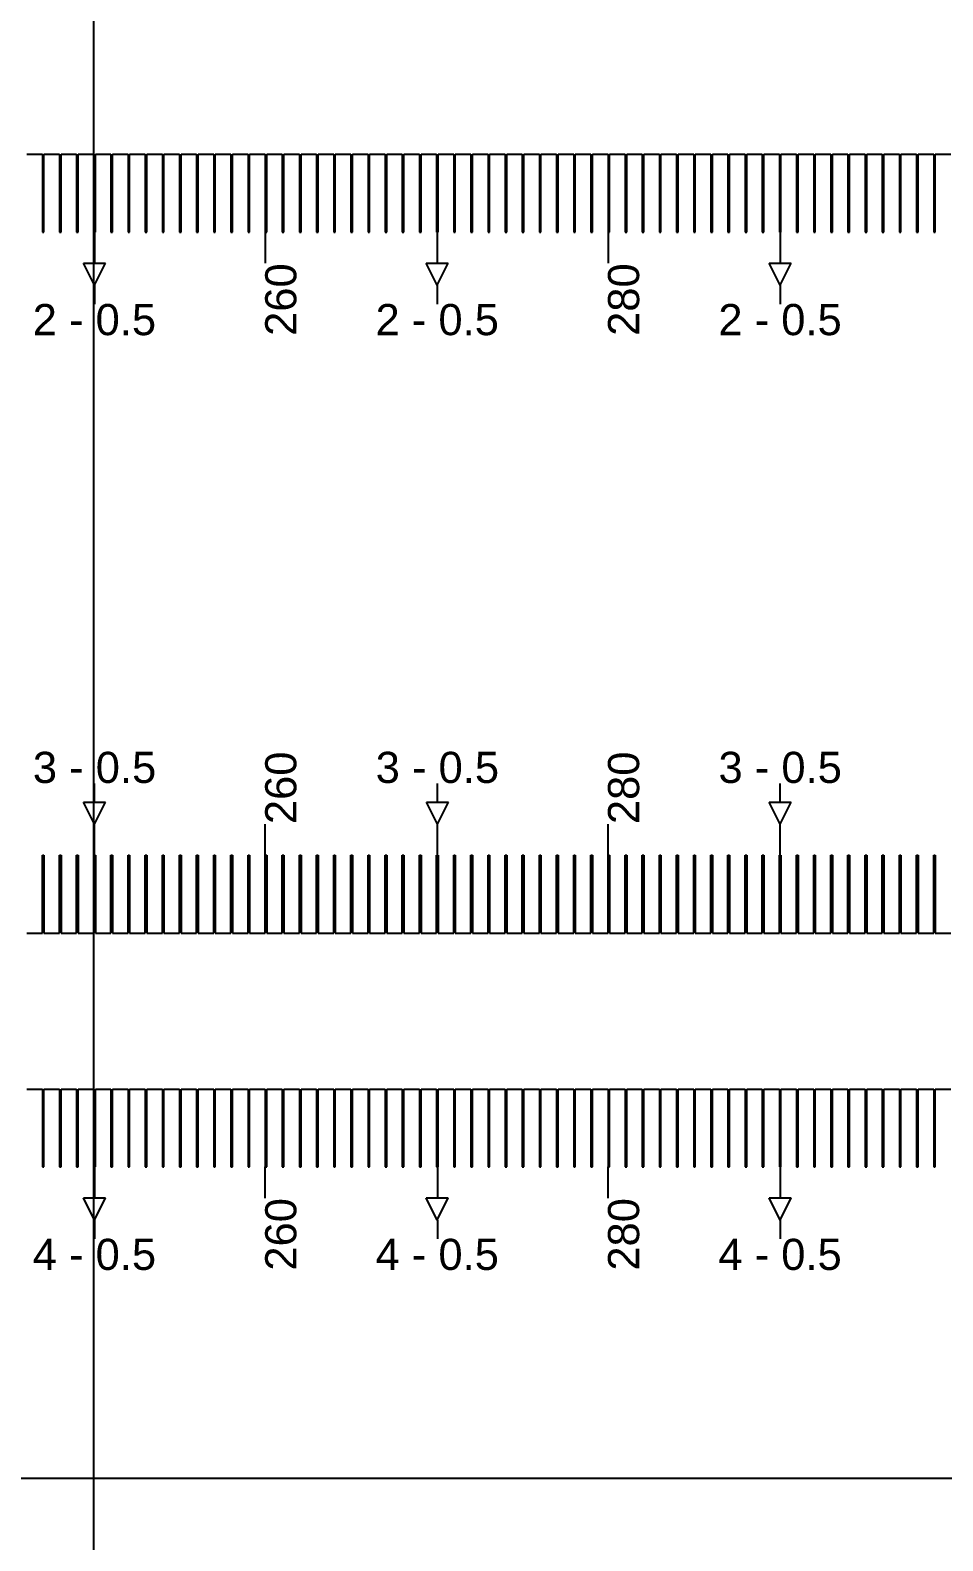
# Model space of a CAD drawing. Extents: x -119394 to 128420, y 74496 to 185496.
# Drawn here: x 42334.9 to 42627.7, y 112775.9 to 113260.7 of the extents above; entities that cross this region are included whole.
import ezdxf

# ---------------------------------------------------------------- set-up
doc = ezdxf.new("R2010")
doc.units = 13
doc.layers.add('CL - Label-1', color=120, linetype='Continuous')
doc.layers.add('CL - Label-2', color=132, linetype='Continuous')
doc.layers.add('CL - Sub-Micro', color=7, linetype='Continuous', true_color=0x47d1ff)
doc.styles.get("Standard").update_dxf_attribs({"font": 'arial.ttf'})

msp = doc.modelspace()

# ---------------------------------------------------------------- linework, layer by layer
for p, q in [((42355.29, 111795.86), (42355.29, 113795.86)), ((42355.49, 113195.86), (42355.49, 113185.86)), ((42410.29, 113195.86), (42410.29, 113185.86)), ((42465.49, 113195.86), (42465.49, 113185.86)), ((42520.29, 113195.86), (42520.29, 113185.86)), ((42575.49, 113195.86), (42575.49, 113185.86)), ((42355.49, 113178.79), (42355.49, 113172.79)), ((42465.49, 113178.79), (42465.49, 113172.79)), ((42575.49, 113178.79), (42575.49, 113172.79)), ((42355.54, 113012.94), (42355.54, 113018.94)), ((42465.54, 113012.94), (42465.54, 113018.94)), ((42575.54, 113012.94), (42575.54, 113018.94)), ((42355.54, 112995.86), (42355.54, 113005.86)), ((42410.29, 112995.86), (42410.29, 113005.86)), ((42465.54, 112995.86), (42465.54, 113005.86)), ((42520.29, 112995.86), (42520.29, 113005.86)), ((42575.54, 112995.86), (42575.54, 113005.86)), ((42355.54, 112895.86), (42355.54, 112885.86)), ((42410.29, 112885.86), (42410.29, 112895.86)), ((42465.54, 112895.86), (42465.54, 112885.86)), ((42520.29, 112885.86), (42520.29, 112895.86)), ((42575.54, 112895.86), (42575.54, 112885.86)), ((42355.54, 112878.79), (42355.54, 112872.79)), ((42465.54, 112878.79), (42465.54, 112872.79)), ((42575.54, 112878.79), (42575.54, 112872.79)), ((46680.29, 112795.86), (38030.29, 112795.86))]:
    msp.add_line(p, q)
at = {"layer": 'CL - Label-2'}
for p, q in [((42355.49, 113178.79), (42351.95, 113185.89)), ((42351.95, 113185.89), (42359.02, 113185.89)), ((42355.49, 113178.79), (42359.02, 113185.89)), ((42465.49, 113178.79), (42461.95, 113185.89)), ((42461.95, 113185.89), (42469.02, 113185.89)), ((42465.49, 113178.79), (42469.02, 113185.89)), ((42575.49, 113178.79), (42571.95, 113185.89)), ((42571.95, 113185.89), (42579.02, 113185.89)), ((42575.49, 113178.79), (42579.02, 113185.89)), ((42355.54, 113005.86), (42352, 113012.96)), ((42352, 113012.96), (42359.07, 113012.96)), ((42355.54, 113005.86), (42359.07, 113012.96)), ((42465.54, 113005.86), (42462, 113012.96)), ((42462, 113012.96), (42469.07, 113012.96)), ((42465.54, 113005.86), (42469.07, 113012.96)), ((42575.54, 113005.86), (42572, 113012.96)), ((42572, 113012.96), (42579.07, 113012.96)), ((42575.54, 113005.86), (42579.07, 113012.96)), ((42355.49, 112878.79), (42351.95, 112885.89)), ((42351.95, 112885.89), (42359.02, 112885.89)), ((42355.49, 112878.79), (42359.02, 112885.89)), ((42465.49, 112878.79), (42461.95, 112885.89)), ((42461.95, 112885.89), (42469.02, 112885.89)), ((42465.49, 112878.79), (42469.02, 112885.89)), ((42575.49, 112878.79), (42571.95, 112885.89)), ((42571.95, 112885.89), (42579.02, 112885.89)), ((42575.49, 112878.79), (42579.02, 112885.89))]:
    msp.add_line(p, q, dxfattribs=at)
at = {"layer": 'CL - Sub-Micro'}
for p, q in [((42333.79, 113220.86), (42338.79, 113220.86)), ((42338.79, 113220.86), (42338.79, 113195.86)), ((42339.29, 113195.86), (42339.29, 113220.86)), ((42339.29, 113220.86), (42344.29, 113220.86)), ((42344.29, 113220.86), (42344.29, 113195.86)), ((42344.79, 113195.86), (42344.79, 113220.86)), ((42344.79, 113220.86), (42349.79, 113220.86)), ((42349.79, 113220.86), (42349.79, 113195.86)), ((42350.29, 113195.86), (42350.29, 113220.86)), ((42350.29, 113220.86), (42355.29, 113220.86)), ((42355.29, 113220.86), (42355.29, 113195.86)), ((42355.79, 113195.86), (42355.79, 113220.86)), ((42355.79, 113220.86), (42360.79, 113220.86)), ((42360.79, 113220.86), (42360.79, 113195.86)), ((42361.29, 113195.86), (42361.29, 113220.86)), ((42361.29, 113220.86), (42366.29, 113220.86)), ((42366.29, 113220.86), (42366.29, 113195.86)), ((42366.79, 113195.86), (42366.79, 113220.86)), ((42366.79, 113220.86), (42371.79, 113220.86)), ((42371.79, 113220.86), (42371.79, 113195.86)), ((42372.29, 113195.86), (42372.29, 113220.86)), ((42372.29, 113220.86), (42377.29, 113220.86)), ((42377.29, 113220.86), (42377.29, 113195.86)), ((42377.79, 113195.86), (42377.79, 113220.86)), ((42377.79, 113220.86), (42382.79, 113220.86)), ((42382.79, 113220.86), (42382.79, 113195.86)), ((42383.29, 113195.86), (42383.29, 113220.86)), ((42383.29, 113220.86), (42388.29, 113220.86)), ((42388.29, 113220.86), (42388.29, 113195.86)), ((42388.79, 113195.86), (42388.79, 113220.86)), ((42388.79, 113220.86), (42393.79, 113220.86)), ((42393.79, 113220.86), (42393.79, 113195.86)), ((42394.29, 113195.86), (42394.29, 113220.86)), ((42394.29, 113220.86), (42399.29, 113220.86)), ((42399.29, 113220.86), (42399.29, 113195.86)), ((42399.79, 113195.86), (42399.79, 113220.86)), ((42399.79, 113220.86), (42404.79, 113220.86)), ((42404.79, 113220.86), (42404.79, 113195.86)), ((42405.29, 113195.86), (42405.29, 113220.86)), ((42405.29, 113220.86), (42410.29, 113220.86)), ((42410.29, 113220.86), (42410.29, 113195.86)), ((42410.79, 113195.86), (42410.79, 113220.86)), ((42410.79, 113220.86), (42415.79, 113220.86)), ((42415.79, 113220.86), (42415.79, 113195.86)), ((42416.29, 113195.86), (42416.29, 113220.86)), ((42416.29, 113220.86), (42421.29, 113220.86)), ((42421.29, 113220.86), (42421.29, 113195.86)), ((42421.79, 113195.86), (42421.79, 113220.86)), ((42421.79, 113220.86), (42426.79, 113220.86)), ((42426.79, 113220.86), (42426.79, 113195.86)), ((42427.29, 113195.86), (42427.29, 113220.86)), ((42427.29, 113220.86), (42432.29, 113220.86)), ((42432.29, 113220.86), (42432.29, 113195.86)), ((42432.79, 113195.86), (42432.79, 113220.86)), ((42432.79, 113220.86), (42437.79, 113220.86)), ((42437.79, 113220.86), (42437.79, 113195.86)), ((42438.29, 113195.86), (42438.29, 113220.86)), ((42438.29, 113220.86), (42443.29, 113220.86)), ((42443.29, 113220.86), (42443.29, 113195.86)), ((42443.79, 113195.86), (42443.79, 113220.86)), ((42443.79, 113220.86), (42448.79, 113220.86)), ((42448.79, 113220.86), (42448.79, 113195.86)), ((42449.29, 113195.86), (42449.29, 113220.86)), ((42449.29, 113220.86), (42454.29, 113220.86)), ((42454.29, 113220.86), (42454.29, 113195.86)), ((42454.79, 113195.86), (42454.79, 113220.86)), ((42454.79, 113220.86), (42459.79, 113220.86)), ((42459.79, 113220.86), (42459.79, 113195.86)), ((42460.29, 113195.86), (42460.29, 113220.86)), ((42460.29, 113220.86), (42465.29, 113220.86)), ((42465.29, 113220.86), (42465.29, 113195.86)), ((42465.79, 113195.86), (42465.79, 113220.86)), ((42465.79, 113220.86), (42470.79, 113220.86)), ((42470.79, 113220.86), (42470.79, 113195.86)), ((42471.29, 113195.86), (42471.29, 113220.86)), ((42471.29, 113220.86), (42476.29, 113220.86)), ((42476.29, 113220.86), (42476.29, 113195.86)), ((42476.79, 113195.86), (42476.79, 113220.86)), ((42476.79, 113220.86), (42481.79, 113220.86)), ((42481.79, 113220.86), (42481.79, 113195.86)), ((42482.29, 113195.86), (42482.29, 113220.86)), ((42482.29, 113220.86), (42487.29, 113220.86)), ((42487.29, 113220.86), (42487.29, 113195.86)), ((42487.79, 113195.86), (42487.79, 113220.86)), ((42487.79, 113220.86), (42492.79, 113220.86)), ((42492.79, 113220.86), (42492.79, 113195.86)), ((42493.29, 113195.86), (42493.29, 113220.86)), ((42493.29, 113220.86), (42498.29, 113220.86)), ((42498.29, 113220.86), (42498.29, 113195.86)), ((42498.79, 113195.86), (42498.79, 113220.86)), ((42498.79, 113220.86), (42503.79, 113220.86)), ((42503.79, 113220.86), (42503.79, 113195.86)), ((42504.29, 113195.86), (42504.29, 113220.86)), ((42504.29, 113220.86), (42509.29, 113220.86)), ((42509.29, 113220.86), (42509.29, 113195.86)), ((42509.79, 113195.86), (42509.79, 113220.86)), ((42509.79, 113220.86), (42514.79, 113220.86)), ((42514.79, 113220.86), (42514.79, 113195.86)), ((42515.29, 113195.86), (42515.29, 113220.86)), ((42515.29, 113220.86), (42520.29, 113220.86)), ((42520.29, 113220.86), (42520.29, 113195.86)), ((42520.79, 113195.86), (42520.79, 113220.86)), ((42520.79, 113220.86), (42525.79, 113220.86)), ((42525.79, 113220.86), (42525.79, 113195.86)), ((42526.29, 113195.86), (42526.29, 113220.86)), ((42526.29, 113220.86), (42531.29, 113220.86)), ((42531.29, 113220.86), (42531.29, 113195.86)), ((42531.79, 113195.86), (42531.79, 113220.86)), ((42531.79, 113220.86), (42536.79, 113220.86)), ((42536.79, 113220.86), (42536.79, 113195.86)), ((42537.29, 113195.86), (42537.29, 113220.86)), ((42537.29, 113220.86), (42542.29, 113220.86)), ((42542.29, 113220.86), (42542.29, 113195.86)), ((42542.79, 113195.86), (42542.79, 113220.86)), ((42542.79, 113220.86), (42547.79, 113220.86)), ((42547.79, 113220.86), (42547.79, 113195.86)), ((42548.29, 113195.86), (42548.29, 113220.86)), ((42548.29, 113220.86), (42553.29, 113220.86)), ((42553.29, 113220.86), (42553.29, 113195.86)), ((42553.79, 113195.86), (42553.79, 113220.86)), ((42553.79, 113220.86), (42558.79, 113220.86)), ((42558.79, 113220.86), (42558.79, 113195.86)), ((42559.29, 113195.86), (42559.29, 113220.86)), ((42559.29, 113220.86), (42564.29, 113220.86)), ((42564.29, 113220.86), (42564.29, 113195.86)), ((42564.79, 113195.86), (42564.79, 113220.86)), ((42564.79, 113220.86), (42569.79, 113220.86)), ((42569.79, 113220.86), (42569.79, 113195.86)), ((42570.29, 113195.86), (42570.29, 113220.86)), ((42570.29, 113220.86), (42575.29, 113220.86)), ((42575.29, 113220.86), (42575.29, 113195.86)), ((42575.79, 113195.86), (42575.79, 113220.86)), ((42575.79, 113220.86), (42580.79, 113220.86)), ((42580.79, 113220.86), (42580.79, 113195.86)), ((42581.29, 113195.86), (42581.29, 113220.86)), ((42581.29, 113220.86), (42586.29, 113220.86)), ((42586.29, 113220.86), (42586.29, 113195.86)), ((42586.79, 113195.86), (42586.79, 113220.86)), ((42586.79, 113220.86), (42591.79, 113220.86)), ((42591.79, 113220.86), (42591.79, 113195.86)), ((42592.29, 113195.86), (42592.29, 113220.86)), ((42592.29, 113220.86), (42597.29, 113220.86)), ((42597.29, 113220.86), (42597.29, 113195.86)), ((42597.79, 113195.86), (42597.79, 113220.86)), ((42597.79, 113220.86), (42602.79, 113220.86)), ((42602.79, 113220.86), (42602.79, 113195.86)), ((42603.29, 113195.86), (42603.29, 113220.86)), ((42603.29, 113220.86), (42608.29, 113220.86)), ((42608.29, 113220.86), (42608.29, 113195.86)), ((42608.79, 113195.86), (42608.79, 113220.86)), ((42608.79, 113220.86), (42613.79, 113220.86)), ((42613.79, 113220.86), (42613.79, 113195.86)), ((42614.29, 113195.86), (42614.29, 113220.86)), ((42614.29, 113220.86), (42619.29, 113220.86)), ((42619.29, 113220.86), (42619.29, 113195.86)), ((42619.79, 113195.86), (42619.79, 113220.86)), ((42619.79, 113220.86), (42624.79, 113220.86)), ((42624.79, 113220.86), (42624.79, 113195.86)), ((42625.29, 113195.86), (42625.29, 113220.86)), ((42625.29, 113220.86), (42630.29, 113220.86)), ((42338.79, 113195.86), (42339.29, 113195.86)), ((42344.29, 113195.86), (42344.79, 113195.86)), ((42349.79, 113195.86), (42350.29, 113195.86)), ((42355.29, 113195.86), (42355.79, 113195.86)), ((42360.79, 113195.86), (42361.29, 113195.86)), ((42366.29, 113195.86), (42366.79, 113195.86)), ((42371.79, 113195.86), (42372.29, 113195.86)), ((42377.29, 113195.86), (42377.79, 113195.86)), ((42382.79, 113195.86), (42383.29, 113195.86)), ((42388.29, 113195.86), (42388.79, 113195.86)), ((42393.79, 113195.86), (42394.29, 113195.86)), ((42399.29, 113195.86), (42399.79, 113195.86)), ((42404.79, 113195.86), (42405.29, 113195.86)), ((42410.29, 113195.86), (42410.79, 113195.86)), ((42415.79, 113195.86), (42416.29, 113195.86)), ((42421.29, 113195.86), (42421.79, 113195.86)), ((42426.79, 113195.86), (42427.29, 113195.86)), ((42432.29, 113195.86), (42432.79, 113195.86)), ((42437.79, 113195.86), (42438.29, 113195.86)), ((42443.29, 113195.86), (42443.79, 113195.86)), ((42448.79, 113195.86), (42449.29, 113195.86)), ((42454.29, 113195.86), (42454.79, 113195.86)), ((42459.79, 113195.86), (42460.29, 113195.86)), ((42465.29, 113195.86), (42465.79, 113195.86)), ((42470.79, 113195.86), (42471.29, 113195.86)), ((42476.29, 113195.86), (42476.79, 113195.86)), ((42481.79, 113195.86), (42482.29, 113195.86)), ((42487.29, 113195.86), (42487.79, 113195.86)), ((42492.79, 113195.86), (42493.29, 113195.86)), ((42498.29, 113195.86), (42498.79, 113195.86)), ((42503.79, 113195.86), (42504.29, 113195.86)), ((42509.29, 113195.86), (42509.79, 113195.86)), ((42514.79, 113195.86), (42515.29, 113195.86)), ((42520.29, 113195.86), (42520.79, 113195.86)), ((42525.79, 113195.86), (42526.29, 113195.86)), ((42531.29, 113195.86), (42531.79, 113195.86)), ((42536.79, 113195.86), (42537.29, 113195.86)), ((42542.29, 113195.86), (42542.79, 113195.86)), ((42547.79, 113195.86), (42548.29, 113195.86)), ((42553.29, 113195.86), (42553.79, 113195.86)), ((42558.79, 113195.86), (42559.29, 113195.86)), ((42564.29, 113195.86), (42564.79, 113195.86)), ((42569.79, 113195.86), (42570.29, 113195.86)), ((42575.29, 113195.86), (42575.79, 113195.86)), ((42580.79, 113195.86), (42581.29, 113195.86)), ((42586.29, 113195.86), (42586.79, 113195.86)), ((42591.79, 113195.86), (42592.29, 113195.86)), ((42597.29, 113195.86), (42597.79, 113195.86)), ((42602.79, 113195.86), (42603.29, 113195.86)), ((42608.29, 113195.86), (42608.79, 113195.86)), ((42613.79, 113195.86), (42614.29, 113195.86)), ((42619.29, 113195.86), (42619.79, 113195.86)), ((42624.79, 113195.86), (42625.29, 113195.86)), ((42338.79, 112970.86), (42338.79, 112995.86)), ((42338.79, 112995.86), (42339.29, 112995.86)), ((42339.29, 112995.86), (42339.29, 112970.86)), ((42344.29, 112970.86), (42344.29, 112995.86)), ((42344.29, 112995.86), (42344.79, 112995.86)), ((42344.79, 112995.86), (42344.79, 112970.86)), ((42349.79, 112970.86), (42349.79, 112995.86)), ((42349.79, 112995.86), (42350.29, 112995.86)), ((42350.29, 112995.86), (42350.29, 112970.86)), ((42355.29, 112970.86), (42355.29, 112995.86)), ((42355.29, 112995.86), (42355.79, 112995.86)), ((42355.79, 112995.86), (42355.79, 112970.86)), ((42360.79, 112970.86), (42360.79, 112995.86)), ((42360.79, 112995.86), (42361.29, 112995.86)), ((42361.29, 112995.86), (42361.29, 112970.86)), ((42366.29, 112970.86), (42366.29, 112995.86)), ((42366.29, 112995.86), (42366.79, 112995.86)), ((42366.79, 112995.86), (42366.79, 112970.86)), ((42371.79, 112970.86), (42371.79, 112995.86)), ((42371.79, 112995.86), (42372.29, 112995.86)), ((42372.29, 112995.86), (42372.29, 112970.86)), ((42377.29, 112970.86), (42377.29, 112995.86)), ((42377.29, 112995.86), (42377.79, 112995.86)), ((42377.79, 112995.86), (42377.79, 112970.86)), ((42382.79, 112970.86), (42382.79, 112995.86)), ((42382.79, 112995.86), (42383.29, 112995.86)), ((42383.29, 112995.86), (42383.29, 112970.86)), ((42388.29, 112970.86), (42388.29, 112995.86)), ((42388.29, 112995.86), (42388.79, 112995.86)), ((42388.79, 112995.86), (42388.79, 112970.86)), ((42393.79, 112970.86), (42393.79, 112995.86)), ((42393.79, 112995.86), (42394.29, 112995.86)), ((42394.29, 112995.86), (42394.29, 112970.86)), ((42399.29, 112970.86), (42399.29, 112995.86)), ((42399.29, 112995.86), (42399.79, 112995.86)), ((42399.79, 112995.86), (42399.79, 112970.86)), ((42404.79, 112970.86), (42404.79, 112995.86)), ((42404.79, 112995.86), (42405.29, 112995.86)), ((42405.29, 112995.86), (42405.29, 112970.86)), ((42410.29, 112970.86), (42410.29, 112995.86)), ((42410.29, 112995.86), (42410.79, 112995.86)), ((42410.79, 112995.86), (42410.79, 112970.86)), ((42415.79, 112970.86), (42415.79, 112995.86)), ((42415.79, 112995.86), (42416.29, 112995.86)), ((42416.29, 112995.86), (42416.29, 112970.86)), ((42421.29, 112970.86), (42421.29, 112995.86)), ((42421.29, 112995.86), (42421.79, 112995.86)), ((42421.79, 112995.86), (42421.79, 112970.86)), ((42426.79, 112970.86), (42426.79, 112995.86)), ((42426.79, 112995.86), (42427.29, 112995.86)), ((42427.29, 112995.86), (42427.29, 112970.86)), ((42432.29, 112970.86), (42432.29, 112995.86)), ((42432.29, 112995.86), (42432.79, 112995.86)), ((42432.79, 112995.86), (42432.79, 112970.86)), ((42437.79, 112970.86), (42437.79, 112995.86)), ((42437.79, 112995.86), (42438.29, 112995.86)), ((42438.29, 112995.86), (42438.29, 112970.86)), ((42443.29, 112970.86), (42443.29, 112995.86)), ((42443.29, 112995.86), (42443.79, 112995.86)), ((42443.79, 112995.86), (42443.79, 112970.86)), ((42448.79, 112970.86), (42448.79, 112995.86)), ((42448.79, 112995.86), (42449.29, 112995.86)), ((42449.29, 112995.86), (42449.29, 112970.86)), ((42454.29, 112970.86), (42454.29, 112995.86)), ((42454.29, 112995.86), (42454.79, 112995.86)), ((42454.79, 112995.86), (42454.79, 112970.86)), ((42459.79, 112970.86), (42459.79, 112995.86)), ((42459.79, 112995.86), (42460.29, 112995.86)), ((42460.29, 112995.86), (42460.29, 112970.86)), ((42465.29, 112970.86), (42465.29, 112995.86)), ((42465.29, 112995.86), (42465.79, 112995.86)), ((42465.79, 112995.86), (42465.79, 112970.86)), ((42470.79, 112970.86), (42470.79, 112995.86)), ((42470.79, 112995.86), (42471.29, 112995.86)), ((42471.29, 112995.86), (42471.29, 112970.86)), ((42476.29, 112970.86), (42476.29, 112995.86)), ((42476.29, 112995.86), (42476.79, 112995.86)), ((42476.79, 112995.86), (42476.79, 112970.86)), ((42481.79, 112970.86), (42481.79, 112995.86)), ((42481.79, 112995.86), (42482.29, 112995.86)), ((42482.29, 112995.86), (42482.29, 112970.86)), ((42487.29, 112970.86), (42487.29, 112995.86)), ((42487.29, 112995.86), (42487.79, 112995.86)), ((42487.79, 112995.86), (42487.79, 112970.86)), ((42492.79, 112970.86), (42492.79, 112995.86)), ((42492.79, 112995.86), (42493.29, 112995.86)), ((42493.29, 112995.86), (42493.29, 112970.86)), ((42498.29, 112970.86), (42498.29, 112995.86)), ((42498.29, 112995.86), (42498.79, 112995.86)), ((42498.79, 112995.86), (42498.79, 112970.86)), ((42503.79, 112970.86), (42503.79, 112995.86)), ((42503.79, 112995.86), (42504.29, 112995.86)), ((42504.29, 112995.86), (42504.29, 112970.86)), ((42509.29, 112970.86), (42509.29, 112995.86)), ((42509.29, 112995.86), (42509.79, 112995.86)), ((42509.79, 112995.86), (42509.79, 112970.86)), ((42514.79, 112970.86), (42514.79, 112995.86)), ((42514.79, 112995.86), (42515.29, 112995.86)), ((42515.29, 112995.86), (42515.29, 112970.86)), ((42520.29, 112970.86), (42520.29, 112995.86)), ((42520.29, 112995.86), (42520.79, 112995.86)), ((42520.79, 112995.86), (42520.79, 112970.86)), ((42525.79, 112970.86), (42525.79, 112995.86)), ((42525.79, 112995.86), (42526.29, 112995.86)), ((42526.29, 112995.86), (42526.29, 112970.86)), ((42531.29, 112970.86), (42531.29, 112995.86)), ((42531.29, 112995.86), (42531.79, 112995.86)), ((42531.79, 112995.86), (42531.79, 112970.86)), ((42536.79, 112970.86), (42536.79, 112995.86)), ((42536.79, 112995.86), (42537.29, 112995.86)), ((42537.29, 112995.86), (42537.29, 112970.86)), ((42542.29, 112970.86), (42542.29, 112995.86)), ((42542.29, 112995.86), (42542.79, 112995.86)), ((42542.79, 112995.86), (42542.79, 112970.86)), ((42547.79, 112970.86), (42547.79, 112995.86)), ((42547.79, 112995.86), (42548.29, 112995.86)), ((42548.29, 112995.86), (42548.29, 112970.86)), ((42553.29, 112970.86), (42553.29, 112995.86)), ((42553.29, 112995.86), (42553.79, 112995.86)), ((42553.79, 112995.86), (42553.79, 112970.86)), ((42558.79, 112970.86), (42558.79, 112995.86)), ((42558.79, 112995.86), (42559.29, 112995.86)), ((42559.29, 112995.86), (42559.29, 112970.86)), ((42564.29, 112970.86), (42564.29, 112995.86)), ((42564.29, 112995.86), (42564.79, 112995.86)), ((42564.79, 112995.86), (42564.79, 112970.86)), ((42569.79, 112970.86), (42569.79, 112995.86)), ((42569.79, 112995.86), (42570.29, 112995.86)), ((42570.29, 112995.86), (42570.29, 112970.86)), ((42575.29, 112970.86), (42575.29, 112995.86)), ((42575.29, 112995.86), (42575.79, 112995.86)), ((42575.79, 112995.86), (42575.79, 112970.86)), ((42580.79, 112970.86), (42580.79, 112995.86)), ((42580.79, 112995.86), (42581.29, 112995.86)), ((42581.29, 112995.86), (42581.29, 112970.86)), ((42586.29, 112970.86), (42586.29, 112995.86)), ((42586.29, 112995.86), (42586.79, 112995.86)), ((42586.79, 112995.86), (42586.79, 112970.86)), ((42591.79, 112970.86), (42591.79, 112995.86)), ((42591.79, 112995.86), (42592.29, 112995.86)), ((42592.29, 112995.86), (42592.29, 112970.86)), ((42597.29, 112970.86), (42597.29, 112995.86)), ((42597.29, 112995.86), (42597.79, 112995.86)), ((42597.79, 112995.86), (42597.79, 112970.86)), ((42602.79, 112970.86), (42602.79, 112995.86)), ((42602.79, 112995.86), (42603.29, 112995.86)), ((42603.29, 112995.86), (42603.29, 112970.86)), ((42608.29, 112970.86), (42608.29, 112995.86)), ((42608.29, 112995.86), (42608.79, 112995.86)), ((42608.79, 112995.86), (42608.79, 112970.86)), ((42613.79, 112970.86), (42613.79, 112995.86)), ((42613.79, 112995.86), (42614.29, 112995.86)), ((42614.29, 112995.86), (42614.29, 112970.86)), ((42619.29, 112970.86), (42619.29, 112995.86)), ((42619.29, 112995.86), (42619.79, 112995.86)), ((42619.79, 112995.86), (42619.79, 112970.86)), ((42624.79, 112970.86), (42624.79, 112995.86)), ((42624.79, 112995.86), (42625.29, 112995.86)), ((42625.29, 112995.86), (42625.29, 112970.86)), ((42333.79, 112970.86), (42338.79, 112970.86)), ((42339.29, 112970.86), (42344.29, 112970.86)), ((42344.79, 112970.86), (42349.79, 112970.86)), ((42350.29, 112970.86), (42355.29, 112970.86)), ((42355.79, 112970.86), (42360.79, 112970.86)), ((42361.29, 112970.86), (42366.29, 112970.86)), ((42366.79, 112970.86), (42371.79, 112970.86)), ((42372.29, 112970.86), (42377.29, 112970.86)), ((42377.79, 112970.86), (42382.79, 112970.86)), ((42383.29, 112970.86), (42388.29, 112970.86)), ((42388.79, 112970.86), (42393.79, 112970.86)), ((42394.29, 112970.86), (42399.29, 112970.86)), ((42399.79, 112970.86), (42404.79, 112970.86)), ((42405.29, 112970.86), (42410.29, 112970.86)), ((42410.79, 112970.86), (42415.79, 112970.86)), ((42416.29, 112970.86), (42421.29, 112970.86)), ((42421.79, 112970.86), (42426.79, 112970.86)), ((42427.29, 112970.86), (42432.29, 112970.86)), ((42432.79, 112970.86), (42437.79, 112970.86)), ((42438.29, 112970.86), (42443.29, 112970.86)), ((42443.79, 112970.86), (42448.79, 112970.86)), ((42449.29, 112970.86), (42454.29, 112970.86)), ((42454.79, 112970.86), (42459.79, 112970.86)), ((42460.29, 112970.86), (42465.29, 112970.86)), ((42465.79, 112970.86), (42470.79, 112970.86)), ((42471.29, 112970.86), (42476.29, 112970.86)), ((42476.79, 112970.86), (42481.79, 112970.86)), ((42482.29, 112970.86), (42487.29, 112970.86)), ((42487.79, 112970.86), (42492.79, 112970.86)), ((42493.29, 112970.86), (42498.29, 112970.86)), ((42498.79, 112970.86), (42503.79, 112970.86)), ((42504.29, 112970.86), (42509.29, 112970.86)), ((42509.79, 112970.86), (42514.79, 112970.86)), ((42515.29, 112970.86), (42520.29, 112970.86)), ((42520.79, 112970.86), (42525.79, 112970.86)), ((42526.29, 112970.86), (42531.29, 112970.86)), ((42531.79, 112970.86), (42536.79, 112970.86)), ((42537.29, 112970.86), (42542.29, 112970.86)), ((42542.79, 112970.86), (42547.79, 112970.86)), ((42548.29, 112970.86), (42553.29, 112970.86)), ((42553.79, 112970.86), (42558.79, 112970.86)), ((42559.29, 112970.86), (42564.29, 112970.86)), ((42564.79, 112970.86), (42569.79, 112970.86)), ((42570.29, 112970.86), (42575.29, 112970.86)), ((42575.79, 112970.86), (42580.79, 112970.86)), ((42581.29, 112970.86), (42586.29, 112970.86)), ((42586.79, 112970.86), (42591.79, 112970.86)), ((42592.29, 112970.86), (42597.29, 112970.86)), ((42597.79, 112970.86), (42602.79, 112970.86)), ((42603.29, 112970.86), (42608.29, 112970.86)), ((42608.79, 112970.86), (42613.79, 112970.86)), ((42614.29, 112970.86), (42619.29, 112970.86)), ((42619.79, 112970.86), (42624.79, 112970.86)), ((42625.29, 112970.86), (42630.29, 112970.86)), ((42333.79, 112920.86), (42338.79, 112920.86)), ((42338.79, 112920.86), (42338.79, 112895.86)), ((42339.29, 112895.86), (42339.29, 112920.86)), ((42339.29, 112920.86), (42344.29, 112920.86)), ((42344.29, 112920.86), (42344.29, 112895.86)), ((42344.79, 112895.86), (42344.79, 112920.86)), ((42344.79, 112920.86), (42349.79, 112920.86)), ((42349.79, 112920.86), (42349.79, 112895.86)), ((42350.29, 112895.86), (42350.29, 112920.86)), ((42350.29, 112920.86), (42355.29, 112920.86)), ((42355.29, 112920.86), (42355.29, 112895.86)), ((42355.79, 112895.86), (42355.79, 112920.86)), ((42355.79, 112920.86), (42360.79, 112920.86)), ((42360.79, 112920.86), (42360.79, 112895.86)), ((42361.29, 112895.86), (42361.29, 112920.86)), ((42361.29, 112920.86), (42366.29, 112920.86)), ((42366.29, 112920.86), (42366.29, 112895.86)), ((42366.79, 112895.86), (42366.79, 112920.86)), ((42366.79, 112920.86), (42371.79, 112920.86)), ((42371.79, 112920.86), (42371.79, 112895.86)), ((42372.29, 112895.86), (42372.29, 112920.86)), ((42372.29, 112920.86), (42377.29, 112920.86)), ((42377.29, 112920.86), (42377.29, 112895.86)), ((42377.79, 112895.86), (42377.79, 112920.86)), ((42377.79, 112920.86), (42382.79, 112920.86)), ((42382.79, 112920.86), (42382.79, 112895.86)), ((42383.29, 112895.86), (42383.29, 112920.86)), ((42383.29, 112920.86), (42388.29, 112920.86)), ((42388.29, 112920.86), (42388.29, 112895.86)), ((42388.79, 112895.86), (42388.79, 112920.86)), ((42388.79, 112920.86), (42393.79, 112920.86)), ((42393.79, 112920.86), (42393.79, 112895.86)), ((42394.29, 112895.86), (42394.29, 112920.86)), ((42394.29, 112920.86), (42399.29, 112920.86)), ((42399.29, 112920.86), (42399.29, 112895.86)), ((42399.79, 112895.86), (42399.79, 112920.86)), ((42399.79, 112920.86), (42404.79, 112920.86)), ((42404.79, 112920.86), (42404.79, 112895.86)), ((42405.29, 112895.86), (42405.29, 112920.86)), ((42405.29, 112920.86), (42410.29, 112920.86)), ((42410.29, 112920.86), (42410.29, 112895.86)), ((42410.79, 112895.86), (42410.79, 112920.86)), ((42410.79, 112920.86), (42415.79, 112920.86)), ((42415.79, 112920.86), (42415.79, 112895.86)), ((42416.29, 112895.86), (42416.29, 112920.86)), ((42416.29, 112920.86), (42421.29, 112920.86)), ((42421.29, 112920.86), (42421.29, 112895.86)), ((42421.79, 112895.86), (42421.79, 112920.86)), ((42421.79, 112920.86), (42426.79, 112920.86)), ((42426.79, 112920.86), (42426.79, 112895.86)), ((42427.29, 112895.86), (42427.29, 112920.86)), ((42427.29, 112920.86), (42432.29, 112920.86)), ((42432.29, 112920.86), (42432.29, 112895.86)), ((42432.79, 112895.86), (42432.79, 112920.86)), ((42432.79, 112920.86), (42437.79, 112920.86)), ((42437.79, 112920.86), (42437.79, 112895.86)), ((42438.29, 112895.86), (42438.29, 112920.86)), ((42438.29, 112920.86), (42443.29, 112920.86)), ((42443.29, 112920.86), (42443.29, 112895.86)), ((42443.79, 112895.86), (42443.79, 112920.86)), ((42443.79, 112920.86), (42448.79, 112920.86)), ((42448.79, 112920.86), (42448.79, 112895.86)), ((42449.29, 112895.86), (42449.29, 112920.86)), ((42449.29, 112920.86), (42454.29, 112920.86)), ((42454.29, 112920.86), (42454.29, 112895.86)), ((42454.79, 112895.86), (42454.79, 112920.86)), ((42454.79, 112920.86), (42459.79, 112920.86)), ((42459.79, 112920.86), (42459.79, 112895.86)), ((42460.29, 112895.86), (42460.29, 112920.86)), ((42460.29, 112920.86), (42465.29, 112920.86)), ((42465.29, 112920.86), (42465.29, 112895.86)), ((42465.79, 112895.86), (42465.79, 112920.86)), ((42465.79, 112920.86), (42470.79, 112920.86)), ((42470.79, 112920.86), (42470.79, 112895.86)), ((42471.29, 112895.86), (42471.29, 112920.86)), ((42471.29, 112920.86), (42476.29, 112920.86)), ((42476.29, 112920.86), (42476.29, 112895.86)), ((42476.79, 112895.86), (42476.79, 112920.86)), ((42476.79, 112920.86), (42481.79, 112920.86)), ((42481.79, 112920.86), (42481.79, 112895.86)), ((42482.29, 112895.86), (42482.29, 112920.86)), ((42482.29, 112920.86), (42487.29, 112920.86)), ((42487.29, 112920.86), (42487.29, 112895.86)), ((42487.79, 112895.86), (42487.79, 112920.86)), ((42487.79, 112920.86), (42492.79, 112920.86)), ((42492.79, 112920.86), (42492.79, 112895.86)), ((42493.29, 112895.86), (42493.29, 112920.86)), ((42493.29, 112920.86), (42498.29, 112920.86)), ((42498.29, 112920.86), (42498.29, 112895.86)), ((42498.79, 112895.86), (42498.79, 112920.86)), ((42498.79, 112920.86), (42503.79, 112920.86)), ((42503.79, 112920.86), (42503.79, 112895.86)), ((42504.29, 112895.86), (42504.29, 112920.86)), ((42504.29, 112920.86), (42509.29, 112920.86)), ((42509.29, 112920.86), (42509.29, 112895.86)), ((42509.79, 112895.86), (42509.79, 112920.86)), ((42509.79, 112920.86), (42514.79, 112920.86)), ((42514.79, 112920.86), (42514.79, 112895.86)), ((42515.29, 112895.86), (42515.29, 112920.86)), ((42515.29, 112920.86), (42520.29, 112920.86)), ((42520.29, 112920.86), (42520.29, 112895.86)), ((42520.79, 112895.86), (42520.79, 112920.86)), ((42520.79, 112920.86), (42525.79, 112920.86)), ((42525.79, 112920.86), (42525.79, 112895.86)), ((42526.29, 112895.86), (42526.29, 112920.86)), ((42526.29, 112920.86), (42531.29, 112920.86)), ((42531.29, 112920.86), (42531.29, 112895.86)), ((42531.79, 112895.86), (42531.79, 112920.86)), ((42531.79, 112920.86), (42536.79, 112920.86)), ((42536.79, 112920.86), (42536.79, 112895.86)), ((42537.29, 112895.86), (42537.29, 112920.86)), ((42537.29, 112920.86), (42542.29, 112920.86)), ((42542.29, 112920.86), (42542.29, 112895.86)), ((42542.79, 112895.86), (42542.79, 112920.86)), ((42542.79, 112920.86), (42547.79, 112920.86)), ((42547.79, 112920.86), (42547.79, 112895.86)), ((42548.29, 112895.86), (42548.29, 112920.86)), ((42548.29, 112920.86), (42553.29, 112920.86)), ((42553.29, 112920.86), (42553.29, 112895.86)), ((42553.79, 112895.86), (42553.79, 112920.86)), ((42553.79, 112920.86), (42558.79, 112920.86)), ((42558.79, 112920.86), (42558.79, 112895.86)), ((42559.29, 112895.86), (42559.29, 112920.86)), ((42559.29, 112920.86), (42564.29, 112920.86)), ((42564.29, 112920.86), (42564.29, 112895.86)), ((42564.79, 112895.86), (42564.79, 112920.86)), ((42564.79, 112920.86), (42569.79, 112920.86)), ((42569.79, 112920.86), (42569.79, 112895.86)), ((42570.29, 112895.86), (42570.29, 112920.86)), ((42570.29, 112920.86), (42575.29, 112920.86)), ((42575.29, 112920.86), (42575.29, 112895.86)), ((42575.79, 112895.86), (42575.79, 112920.86)), ((42575.79, 112920.86), (42580.79, 112920.86)), ((42580.79, 112920.86), (42580.79, 112895.86)), ((42581.29, 112895.86), (42581.29, 112920.86)), ((42581.29, 112920.86), (42586.29, 112920.86)), ((42586.29, 112920.86), (42586.29, 112895.86)), ((42586.79, 112895.86), (42586.79, 112920.86)), ((42586.79, 112920.86), (42591.79, 112920.86)), ((42591.79, 112920.86), (42591.79, 112895.86)), ((42592.29, 112895.86), (42592.29, 112920.86)), ((42592.29, 112920.86), (42597.29, 112920.86)), ((42597.29, 112920.86), (42597.29, 112895.86)), ((42597.79, 112895.86), (42597.79, 112920.86)), ((42597.79, 112920.86), (42602.79, 112920.86)), ((42602.79, 112920.86), (42602.79, 112895.86)), ((42603.29, 112895.86), (42603.29, 112920.86)), ((42603.29, 112920.86), (42608.29, 112920.86)), ((42608.29, 112920.86), (42608.29, 112895.86)), ((42608.79, 112895.86), (42608.79, 112920.86)), ((42608.79, 112920.86), (42613.79, 112920.86)), ((42613.79, 112920.86), (42613.79, 112895.86)), ((42614.29, 112895.86), (42614.29, 112920.86)), ((42614.29, 112920.86), (42619.29, 112920.86)), ((42619.29, 112920.86), (42619.29, 112895.86)), ((42619.79, 112895.86), (42619.79, 112920.86)), ((42619.79, 112920.86), (42624.79, 112920.86)), ((42624.79, 112920.86), (42624.79, 112895.86)), ((42625.29, 112895.86), (42625.29, 112920.86)), ((42625.29, 112920.86), (42630.29, 112920.86)), ((42338.79, 112895.86), (42339.29, 112895.86)), ((42344.29, 112895.86), (42344.79, 112895.86)), ((42349.79, 112895.86), (42350.29, 112895.86)), ((42355.29, 112895.86), (42355.79, 112895.86)), ((42360.79, 112895.86), (42361.29, 112895.86)), ((42366.29, 112895.86), (42366.79, 112895.86)), ((42371.79, 112895.86), (42372.29, 112895.86)), ((42377.29, 112895.86), (42377.79, 112895.86)), ((42382.79, 112895.86), (42383.29, 112895.86)), ((42388.29, 112895.86), (42388.79, 112895.86)), ((42393.79, 112895.86), (42394.29, 112895.86)), ((42399.29, 112895.86), (42399.79, 112895.86)), ((42404.79, 112895.86), (42405.29, 112895.86)), ((42410.29, 112895.86), (42410.79, 112895.86)), ((42415.79, 112895.86), (42416.29, 112895.86)), ((42421.29, 112895.86), (42421.79, 112895.86)), ((42426.79, 112895.86), (42427.29, 112895.86)), ((42432.29, 112895.86), (42432.79, 112895.86)), ((42437.79, 112895.86), (42438.29, 112895.86)), ((42443.29, 112895.86), (42443.79, 112895.86)), ((42448.79, 112895.86), (42449.29, 112895.86)), ((42454.29, 112895.86), (42454.79, 112895.86)), ((42459.79, 112895.86), (42460.29, 112895.86)), ((42465.29, 112895.86), (42465.79, 112895.86)), ((42470.79, 112895.86), (42471.29, 112895.86)), ((42476.29, 112895.86), (42476.79, 112895.86)), ((42481.79, 112895.86), (42482.29, 112895.86)), ((42487.29, 112895.86), (42487.79, 112895.86)), ((42492.79, 112895.86), (42493.29, 112895.86)), ((42498.29, 112895.86), (42498.79, 112895.86)), ((42503.79, 112895.86), (42504.29, 112895.86)), ((42509.29, 112895.86), (42509.79, 112895.86)), ((42514.79, 112895.86), (42515.29, 112895.86)), ((42520.29, 112895.86), (42520.79, 112895.86)), ((42525.79, 112895.86), (42526.29, 112895.86)), ((42531.29, 112895.86), (42531.79, 112895.86)), ((42536.79, 112895.86), (42537.29, 112895.86)), ((42542.29, 112895.86), (42542.79, 112895.86)), ((42547.79, 112895.86), (42548.29, 112895.86)), ((42553.29, 112895.86), (42553.79, 112895.86)), ((42558.79, 112895.86), (42559.29, 112895.86)), ((42564.29, 112895.86), (42564.79, 112895.86)), ((42569.79, 112895.86), (42570.29, 112895.86)), ((42575.29, 112895.86), (42575.79, 112895.86)), ((42580.79, 112895.86), (42581.29, 112895.86)), ((42586.29, 112895.86), (42586.79, 112895.86)), ((42591.79, 112895.86), (42592.29, 112895.86)), ((42597.29, 112895.86), (42597.79, 112895.86)), ((42602.79, 112895.86), (42603.29, 112895.86)), ((42608.29, 112895.86), (42608.79, 112895.86)), ((42613.79, 112895.86), (42614.29, 112895.86)), ((42619.29, 112895.86), (42619.79, 112895.86)), ((42624.79, 112895.86), (42625.29, 112895.86))]:
    msp.add_line(p, q, dxfattribs=at)

# ---------------------------------------------------------------- texts
at = {"layer": 'CL - Label-1', "char_height": 10, "rotation": 90}
for s, insert, attachment_point in [('260', (42410.29, 113185.86), 3), ('280', (42520.29, 113185.86), 3), ('260', (42410.29, 113005.86), 1), ('280', (42520.29, 113005.86), 1), ('260', (42410.29, 112885.86), 3), ('280', (42520.29, 112885.86), 3)]:
    msp.add_mtext_dynamic_manual_height_columns(s, width=21.565, gutter_width=12.5, heights=[8.55], dxfattribs=dict(at, insert=insert, attachment_point=attachment_point))
at = {"layer": 'CL - Label-2', "char_height": 10}
for s, insert, attachment_point in [('2 - 0.5', (42355.49, 113172.79), 2), ('2 - 0.5', (42465.49, 113172.79), 2), ('2 - 0.5', (42575.49, 113172.79), 2), ('3 - 0.5', (42355.54, 113018.94), 8), ('3 - 0.5', (42465.54, 113018.94), 8), ('3 - 0.5', (42575.54, 113018.94), 8), ('4 - 0.5', (42355.49, 112872.79), 2), ('4 - 0.5', (42465.49, 112872.79), 2), ('4 - 0.5', (42575.49, 112872.79), 2)]:
    msp.add_mtext_dynamic_manual_height_columns(s, width=52.3045, gutter_width=12.5, heights=[18.11], dxfattribs=dict(at, insert=insert, attachment_point=attachment_point))

doc.saveas('drawing.dxf')
